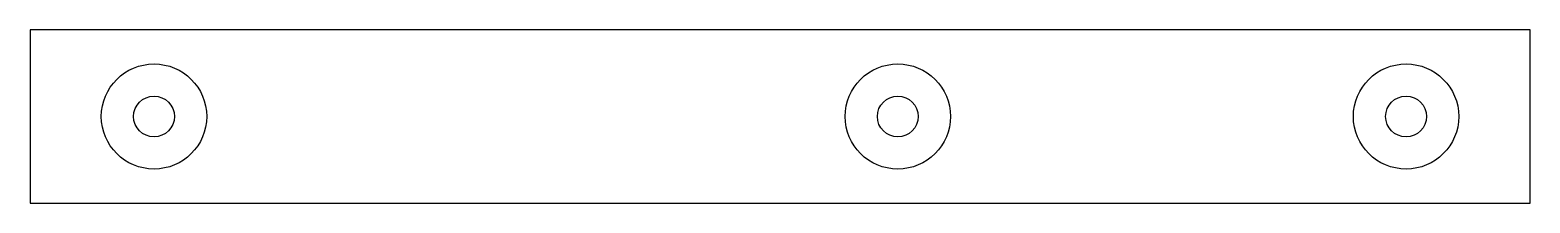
# Model space of a CAD drawing. Header units: millimetres. Extents: x -51 to 70, y -7 to 7.
import ezdxf

# ---------------------------------------------------------------- set-up
doc = ezdxf.new("R2010")
doc.units = ezdxf.units.MM
doc.layers.get('0').update_dxf_attribs({"linetype": 'CONTINUOUS'})

msp = doc.modelspace()

# ---------------------------------------------------------------- linework, layer by layer
msp.add_lwpolyline([(-50.78, -7), (70.22, -7), (70.22, 7), (-50.78, 7)], close=True)
for centre, radius in [((-40.78, 0), 4.25), ((19.22, 0), 4.25), ((60.22, 0), 4.25), ((-40.78, 0), 1.65), ((19.22, 0), 1.65), ((60.22, 0), 1.65)]:
    msp.add_circle(centre, radius)

doc.saveas('drawing.dxf')
